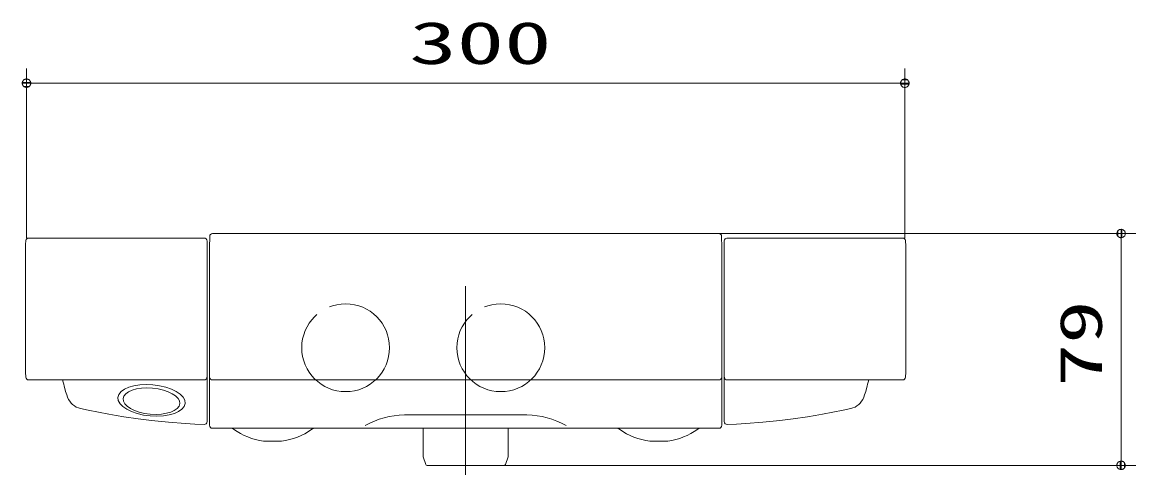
# Model space of a CAD drawing. Units: millimetres on the paper, scale 1:5. Extents: x -305 to 305, y -152 to 152.
# Drawn here: x -26.4 to 49.7, y 22.4 to 53.3 of the extents above; entities that cross this region are included whole.
import ezdxf
from ezdxf.enums import TextEntityAlignment as Align

# ---------------------------------------------------------------- set-up
doc = ezdxf.new("R2010")
doc.units = ezdxf.units.MM
doc.linetypes.add('LONG_CHAIN', pattern=[21, 18, -1, 1, -1])
doc.linetypes.add('LONG_DASHED2', pattern=[13, 12, -1])
doc.layers.add('0-1_RV', color=7, linetype='Continuous', lineweight=9)
doc.layers.add('0-2_0', color=7, linetype='Continuous', lineweight=9)
doc.styles.add('ＭＳ ゴシック', font='')
doc.styles.get('ＭＳ ゴシック').set_extended_font_data('MS Gothic')

# ---------------------------------------------------------------- blocks, each defined once
blk = doc.blocks.new('_DOTSMALL')
at = {"layer": '0-2_0'}
for p, q in [((0.0746, 0.1), (-0.0746, 0.1)), ((0.1223, -0.0248), (-0.1223, -0.0248))]:
    blk.add_line(p, q, dxfattribs=at)
for points in [[(0.125, 0), (0.124, 0.0157), (0.1211, 0.0311), (0.1162, 0.046), (0.1095, 0.0602), (0.1011, 0.0735), (0.0911, 0.0856), (0.0797, 0.0963), (0.067, 0.1055), (0.0532, 0.1131), (0.0386, 0.1189), (0.0234, 0.1228), (0.0078, 0.1248), (-0.0078, 0.1248), (-0.0234, 0.1228), (-0.0386, 0.1189), (-0.0532, 0.1131), (-0.067, 0.1055), (-0.0797, 0.0963), (-0.0911, 0.0856), (-0.1011, 0.0735), (-0.1095, 0.0602), (-0.1162, 0.046), (-0.1211, 0.0311), (-0.124, 0.0157), (-0.125, 0), (0, 0)], [(-0.125, 0), (-0.124, -0.0157), (-0.1211, -0.0311), (-0.1162, -0.046), (-0.1095, -0.0602), (-0.1011, -0.0735), (-0.0911, -0.0856), (-0.0797, -0.0963), (-0.067, -0.1055), (-0.0532, -0.1131), (-0.0386, -0.1189), (-0.0234, -0.1228), (-0.0078, -0.1248), (0.0078, -0.1248), (0.0234, -0.1228), (0.0386, -0.1189), (0.0532, -0.1131), (0.067, -0.1055), (0.0797, -0.0963), (0.0911, -0.0856), (0.1011, -0.0735), (0.1095, -0.0602), (0.1162, -0.046), (0.1211, -0.0311), (0.124, -0.0157), (0.125, 0), (0, 0)]]:
    blk.add_lwpolyline(points, close=True, dxfattribs=at)

msp = doc.modelspace()

# ---------------------------------------------------------------- linework, layer by layer
at = {"layer": '0-1_RV'}
for p, q in [((-26.096, 38.574), (-26.096, 50.15)), ((33.904, 38.574), (33.904, 50.15)), ((-26.096, 49.15), (33.904, 49.15)), ((21.192, 38.879), (-13.383, 38.879)), ((21.192, 38.879), (49.68, 38.879)), ((48.68, 38.879), (48.68, 23.045)), ((-26.154, 38.236), (-26.155, 38.187)), ((-26.155, 29.379), (-26.155, 38.187)), ((-26.152, 38.28), (-26.154, 38.236)), ((-26.15, 38.318), (-26.152, 38.28)), ((-26.148, 38.346), (-26.15, 38.318)), ((-26.146, 38.383), (-26.148, 38.346)), ((-26.138, 38.422), (-26.146, 38.383)), ((-13.967, 38.574), (-25.969, 38.574)), ((-25.944, 38.574), (-25.946, 38.574)), ((-13.756, 26.036), (-13.756, 38.37)), ((-13.596, 37.94), (-13.583, 38.655)), ((-13.583, 38.655), (-13.583, 38.682)), ((21.404, 37.959), (21.392, 38.682)), ((21.564, 38.187), (21.564, 26.036)), ((21.571, 38.343), (21.57, 38.319)), ((21.573, 38.375), (21.571, 38.343)), ((21.575, 38.395), (21.573, 38.375)), ((21.742, 38.571), (21.737, 38.57)), ((33.778, 38.574), (21.775, 38.574)), ((33.947, 38.422), (33.955, 38.383)), ((33.955, 38.383), (33.957, 38.346)), ((33.957, 38.346), (33.959, 38.318)), ((33.964, 29.267), (33.964, 38.187)), ((-13.596, 25.779), (-13.596, 37.94)), ((21.404, 25.779), (21.404, 37.959)), ((-13.756, 30.64), (-13.756, 30.645)), ((21.39, 30.224), (21.39, 30.224)), ((-26.155, 29.267), (-26.155, 29.379)), ((-26.149, 29.124), (-26.146, 29.063)), ((-13.767, 29.057), (-13.763, 29.107)), ((-13.763, 29.107), (-13.761, 29.148)), ((21.571, 29.121), (21.571, 29.12)), ((21.571, 29.12), (21.572, 29.091)), ((21.572, 29.091), (21.575, 29.063)), ((21.575, 29.063), (21.579, 29.038)), ((21.579, 29.038), (21.582, 29.026)), ((21.582, 29.026), (21.586, 29.013)), ((21.586, 29.013), (21.591, 29)), ((21.591, 29), (21.598, 28.986)), ((33.958, 29.124), (33.954, 29.063)), ((-25.947, 28.879), (-13.966, 28.879)), ((-23.425, 28.1), (-23.482, 28.306)), ((-13.39, 28.879), (21.198, 28.879)), ((21.774, 28.879), (33.754, 28.879)), ((31.234, 28.1), (31.29, 28.306)), ((-23.425, 28.1), (-23.383, 27.965)), ((-23.347, 27.853), (-23.383, 27.965)), ((-23.347, 27.853), (-23.286, 27.692)), ((31.155, 27.853), (31.094, 27.692)), ((31.155, 27.853), (31.192, 27.965)), ((31.234, 28.1), (31.192, 27.965)), ((-22.404, 26.928), (-21.889, 26.814)), ((-21.889, 26.814), (-20.462, 26.533)), ((29.698, 26.814), (28.271, 26.533)), ((30.214, 26.926), (29.698, 26.814)), ((-20.462, 26.533), (-19.98, 26.456)), ((-19.44, 26.364), (-19.98, 26.456)), ((-19.44, 26.364), (-18.472, 26.225)), ((-18.472, 26.225), (-17.563, 26.113)), ((-17.563, 26.113), (-16.398, 25.991)), ((-16.398, 25.991), (-15.239, 25.904)), ((-15.239, 25.904), (-14.594, 25.866)), ((-14.594, 25.866), (-13.964, 25.836)), ((8.091, 26.504), (-0.282, 26.504)), ((26.28, 26.225), (25.372, 26.113)), ((27.249, 26.364), (26.28, 26.225)), ((27.249, 26.364), (27.789, 26.456)), ((28.271, 26.533), (27.789, 26.456)), ((21.065, 25.579), (-13.396, 25.579)), ((1.004, 25.579), (1.004, 23.661)), ((6.804, 23.661), (6.804, 25.579)), ((21.204, 25.579), (21.065, 25.579)), ((-9.896, 24.702), (-8.696, 24.696)), ((16.505, 24.696), (16.506, 24.696)), ((16.506, 24.696), (16.51, 24.696)), ((16.51, 24.696), (16.517, 24.696)), ((16.517, 24.696), (16.529, 24.696)), ((16.529, 24.696), (16.544, 24.696)), ((16.544, 24.696), (16.562, 24.696)), ((16.562, 24.696), (16.583, 24.696)), ((16.583, 24.696), (16.608, 24.696)), ((16.608, 24.696), (16.635, 24.696)), ((16.635, 24.696), (16.665, 24.696)), ((16.665, 24.696), (16.673, 24.696)), ((16.673, 24.696), (16.689, 24.696)), ((17.705, 24.702), (17.706, 24.702)), ((17.706, 24.702), (17.707, 24.702)), ((17.706, 24.702), (17.706, 24.702)), ((17.707, 24.702), (17.708, 24.702)), ((17.708, 24.702), (17.711, 24.702)), ((17.711, 24.702), (17.712, 24.702)), ((1.009, 23.63), (1.182, 23.113)), ((6.627, 23.113), (6.799, 23.63)), ((6.532, 23.045), (1.276, 23.045)), ((6.532, 23.045), (49.68, 23.045))]:
    msp.add_line(p, q, dxfattribs=at)
at = {"layer": '0-1_RV', "linetype": 'LONG_CHAIN'}
msp.add_line((3.904, 35.278), (3.904, 22.405), dxfattribs=at)
at = {"layer": '0-1_RV'}
for points in [[(21.745, 38.572), (21.745, 38.572), (21.745, 38.572), (21.745, 38.572), (21.744, 38.572), (21.744, 38.572), (21.744, 38.572), (21.744, 38.572), (21.743, 38.572), (21.743, 38.571), (21.743, 38.571), (21.743, 38.571), (21.742, 38.571), (21.742, 38.571)], [(21.755, 38.573), (21.755, 38.573), (21.755, 38.573), (21.755, 38.573), (21.754, 38.573), (21.754, 38.573), (21.754, 38.573), (21.754, 38.573), (21.753, 38.573), (21.753, 38.573), (21.753, 38.573), (21.753, 38.573), (21.752, 38.573), (21.752, 38.573), (21.752, 38.573), (21.752, 38.573), (21.751, 38.573), (21.751, 38.573), (21.751, 38.573), (21.751, 38.573), (21.75, 38.573), (21.75, 38.573), (21.75, 38.572), (21.75, 38.572), (21.749, 38.572), (21.749, 38.572), (21.749, 38.572), (21.749, 38.572), (21.748, 38.572), (21.748, 38.572), (21.748, 38.572), (21.748, 38.572), (21.747, 38.572), (21.747, 38.572), (21.747, 38.572), (21.747, 38.572), (21.746, 38.572), (21.746, 38.572), (21.746, 38.572), (21.745, 38.572)], [(21.765, 38.574), (21.765, 38.574), (21.765, 38.574), (21.765, 38.574), (21.764, 38.574), (21.764, 38.574), (21.764, 38.574), (21.764, 38.574), (21.763, 38.574), (21.763, 38.574), (21.763, 38.574), (21.763, 38.574), (21.762, 38.574), (21.762, 38.574), (21.762, 38.574), (21.761, 38.574), (21.761, 38.574), (21.761, 38.574), (21.761, 38.574), (21.76, 38.574), (21.76, 38.574), (21.76, 38.574), (21.76, 38.574), (21.759, 38.574), (21.759, 38.574), (21.759, 38.574), (21.759, 38.574), (21.758, 38.573), (21.758, 38.573), (21.758, 38.573), (21.758, 38.573), (21.757, 38.573), (21.757, 38.573), (21.757, 38.573), (21.757, 38.573), (21.756, 38.573), (21.756, 38.573), (21.756, 38.573), (21.756, 38.573), (21.755, 38.573)], [(21.775, 38.574), (21.775, 38.574), (21.775, 38.574), (21.775, 38.574), (21.774, 38.574), (21.774, 38.574), (21.774, 38.574), (21.774, 38.574), (21.773, 38.574), (21.773, 38.574), (21.773, 38.574), (21.772, 38.574), (21.772, 38.574), (21.772, 38.574), (21.772, 38.574), (21.771, 38.574), (21.771, 38.574), (21.771, 38.574), (21.771, 38.574), (21.77, 38.574), (21.77, 38.574), (21.77, 38.574), (21.77, 38.574), (21.769, 38.574), (21.769, 38.574), (21.769, 38.574), (21.769, 38.574), (21.768, 38.574), (21.768, 38.574), (21.768, 38.574), (21.768, 38.574), (21.767, 38.574), (21.767, 38.574), (21.767, 38.574), (21.767, 38.574), (21.766, 38.574), (21.766, 38.574), (21.766, 38.574), (21.766, 38.574), (21.765, 38.574)], [(33.959, 38.318), (33.96, 38.28), (33.962, 38.236), (33.964, 38.187)], [(25.372, 26.113), (24.207, 25.991), (23.048, 25.904), (22.402, 25.866), (21.773, 25.836)], [(16.504, 24.696), (16.505, 24.696), (16.505, 24.696)]]:
    msp.add_lwpolyline(points, dxfattribs=at)
at = {"layer": '0-1_RV', "linetype": 'LONG_DASHED2'}
for centre in [(-4.296, 31.079), (6.304, 31.079)]:
    msp.add_circle(centre, 3, dxfattribs=at)
at = {"layer": '0-1_RV'}
for centre, radius, start, end in [((-13.383, 38.679), 0.2, 90, 179), ((-13.383, 38.679), 0.2, 90, 178.99999), ((21.192, 38.679), 0.2, 1, 90), ((21.192, 38.679), 0.2, 1.00001, 90), ((-25.944, 38.376), 0.2, 97.30254, 166.80331), ((-13.975, 38.354), 0.22, 4.12516, 87.78568), ((33.359, 37.757), 11.803, 177.26943, 177.91227), ((21.774, 38.374), 0.2, 100.76913, 174.04058), ((33.752, 38.376), 0.2, 13.19669, 82.69746), ((-15.42, 29.654), 10.743, 182.06724, 182.8305), ((-25.946, 29.079), 0.2, 184.5677, 270.21573), ((-13.966, 29.079), 0.2, 270.06445, 353.59281), ((-13.39, 29.078), 0.199, 181, 270.00432), ((21.198, 29.078), 0.199, 270.00249, 359), ((21.775, 29.079), 0.2, 186.40719, 269.93555), ((33.755, 29.079), 0.2, 269.78427, 355.4323), ((23.228, 29.654), 10.743, 357.1695, 357.93276), ((11.721, 37.708), 36.436, 194.0233, 194.95349), ((-3.912, 37.708), 36.436, 345.04651, 345.9767), ((-22.158, 28.102), 1.2, 199.96472, 258.14519), ((29.967, 28.102), 1.2, 281.85481, 340.03528), ((-13.956, 26.036), 0.2, 267.59444, 0.00009), ((-0.071, 20.508), 6, 92.02062, 118.70498), ((7.879, 20.508), 6, 61.29502, 87.97938), ((21.764, 26.036), 0.2, 180.06029, 272.43713), ((-13.396, 25.779), 0.2, 180, 270), ((-12.177, 25.179), 0.4, 54.85931, 90), ((-9.271, 29.307), 4.648, 234.85931, 262.11415), ((-9.272, 29.307), 4.648, 277.27651, 305.14069), ((-6.366, 25.179), 0.4, 90, 125.14069), ((14.175, 25.179), 0.4, 54.85931, 90), ((17.08, 29.307), 4.648, 234.85931, 262.72791), ((17.08, 29.307), 4.648, 277.88913, 305.14069), ((19.985, 25.179), 0.4, 90, 125.14069), ((21.204, 25.779), 0.2, 270, 0), ((-9.896, 24.802), 0.1, 262.3801, 269.693), ((-8.696, 24.796), 0.1, 269.69344, 277.19713), ((16.504, 24.796), 0.1, 263.49398, 269.96974), ((19.526, -510.98), 535.684, 90.30426, 90.32309), ((47.03, -5569.405), 5594.184, 90.30035, 90.31083), ((-10.589, 5192.212), 5167.588, 270.30245, 270.31371), ((1.104, 23.661), 0.1, 180, 198.43495), ((6.704, 23.661), 0.1, 341.56505, 0), ((1.276, 23.145), 0.1, 198.43495, 270), ((6.532, 23.145), 0.1, 270, 341.56505)]:
    msp.add_arc(centre, radius, start, end, dxfattribs=at)
for centre, major_axis, ratio in [((-17.555, 27.482), (-2.297, 0.203), 0.461375), ((-17.562, 27.433), (-1.939, 0.171), 0.457699)]:
    msp.add_ellipse(centre, major_axis=major_axis, ratio=ratio, dxfattribs=at)

# ---------------------------------------------------------------- block references
at = {"layer": '0-1_RV', "xscale": 2.32, "yscale": 2.32}
for p, rotation in [((-26.096, 49.15), 180), ((48.68, 38.879), 90), ((48.68, 23.045), 270)]:
    msp.add_blockref('_DOTSMALL', p, dxfattribs=dict(at, rotation=rotation))
msp.add_blockref('_DOTSMALL', (33.904, 49.15), dxfattribs=at)

# ---------------------------------------------------------------- texts
at = {"layer": '0-1_RV', "style": 'ＭＳ ゴシック', "width": 1.65}
msp.add_text('300', height=2.886, dxfattribs=at).set_placement((0.054, 49.594), align=Align.BOTTOM_LEFT)
at = {"layer": '0-1_RV', "style": 'ＭＳ ゴシック', "width": 1.5}
msp.add_text('79', height=2.889, rotation=90, dxfattribs=at).set_placement((48.235, 28.406), align=Align.BOTTOM_LEFT)

doc.saveas('drawing.dxf')
